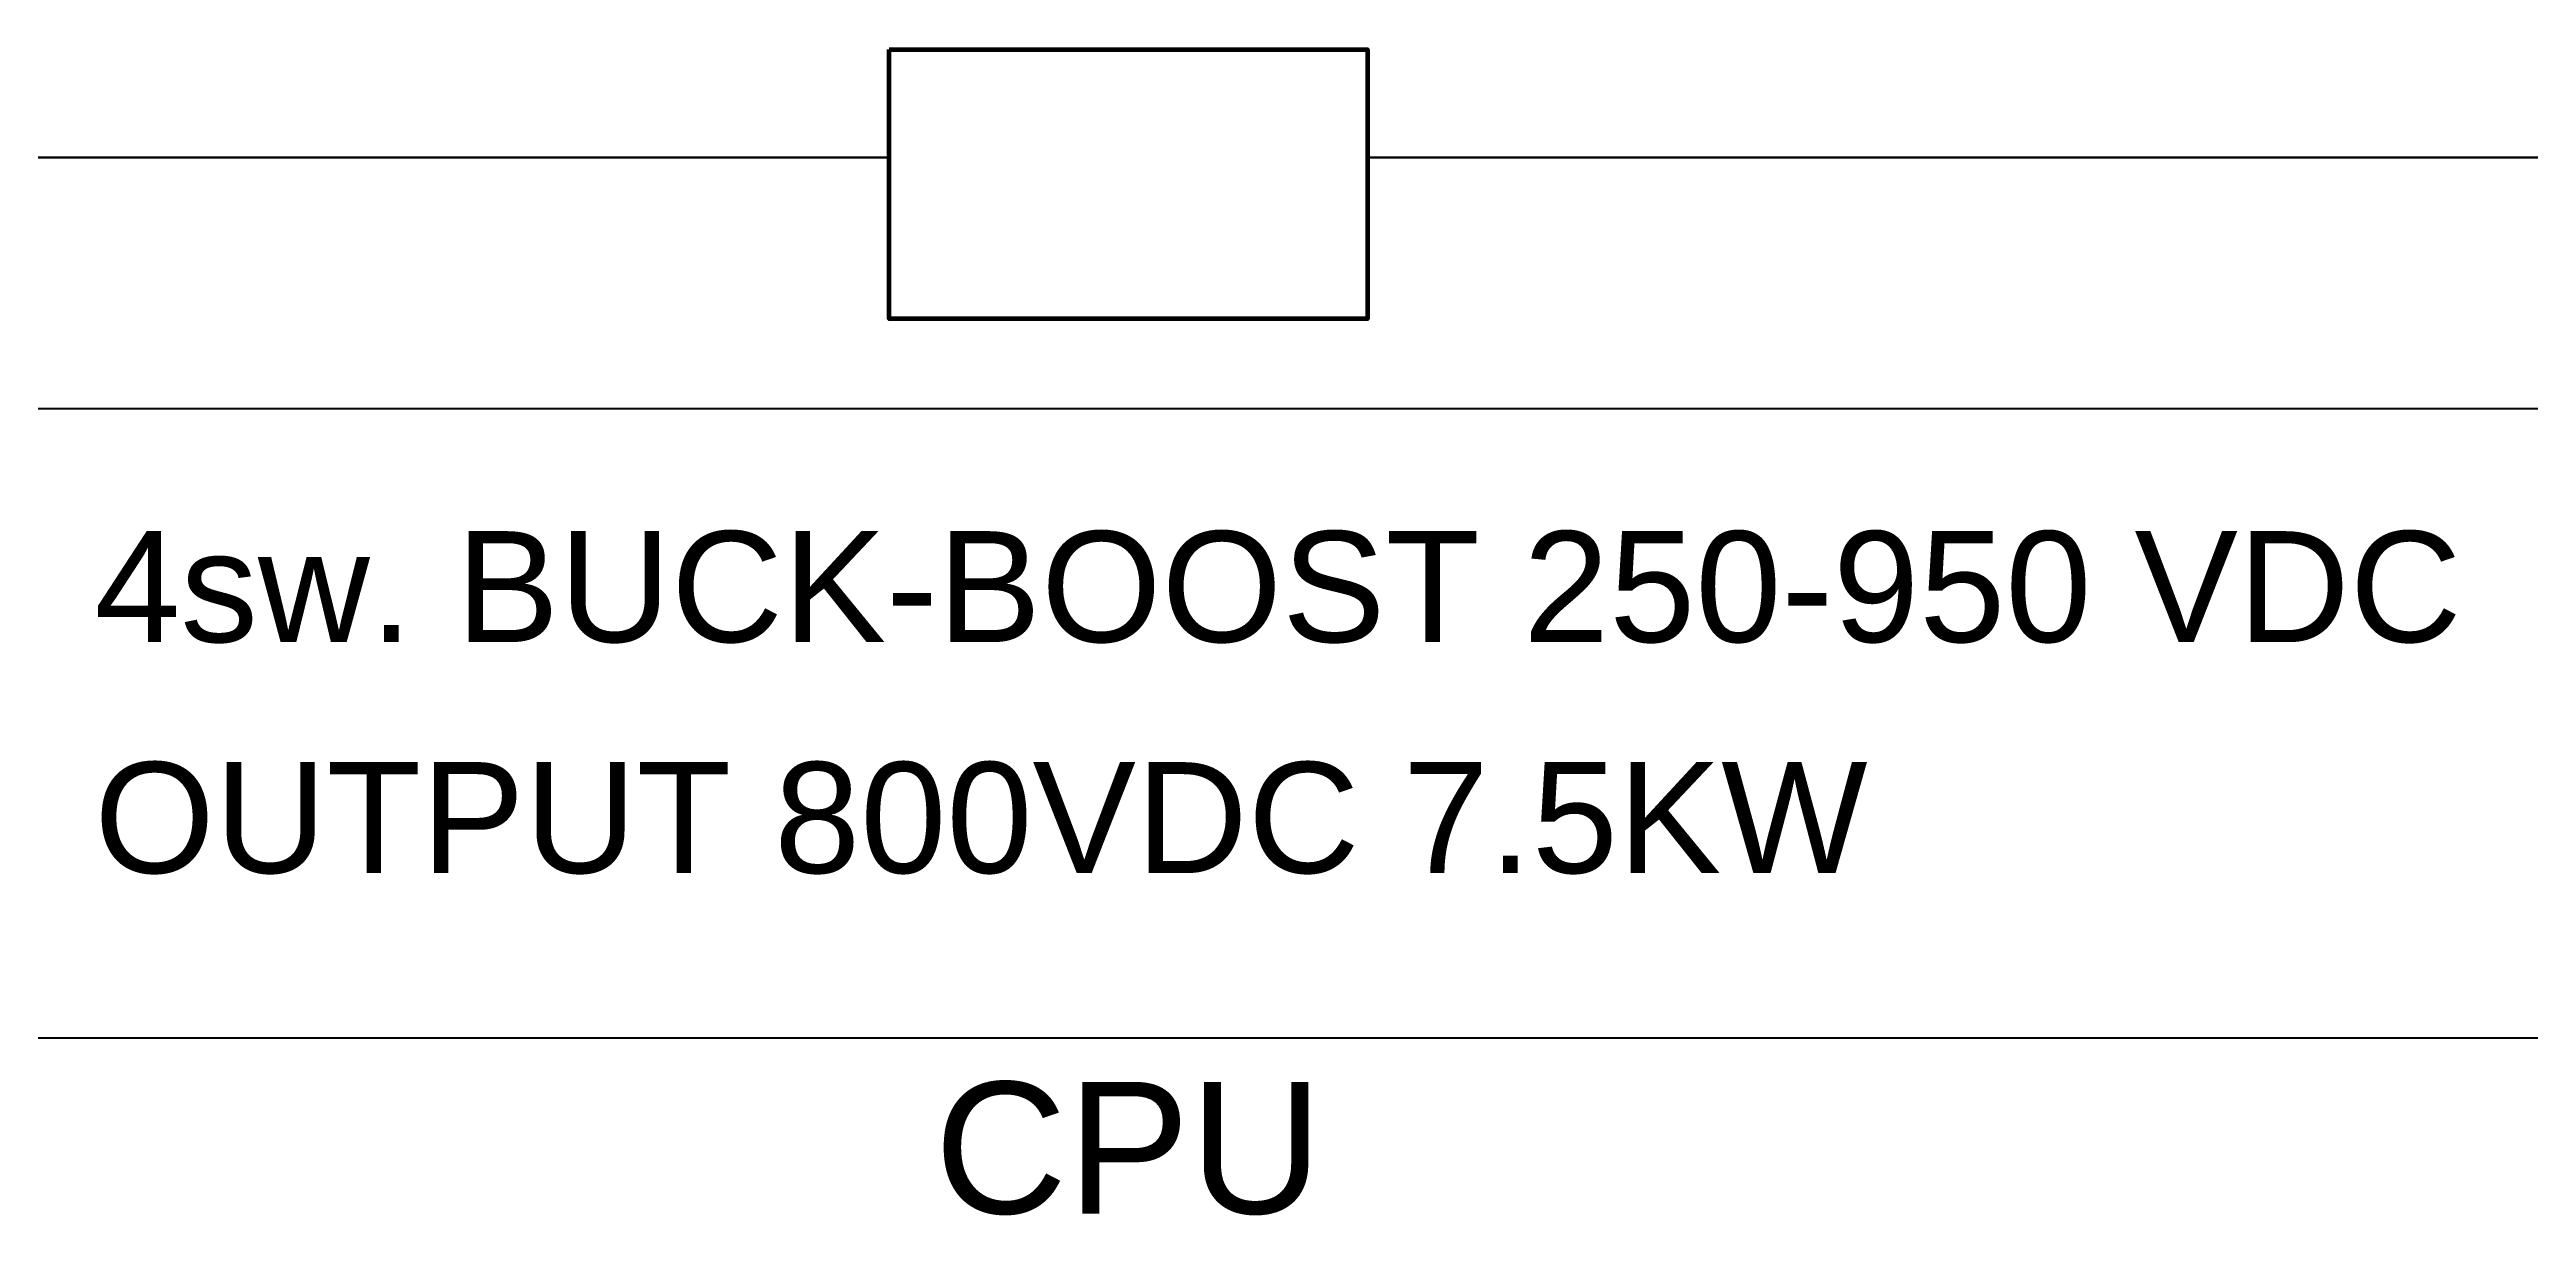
# Model space of a CAD drawing. Header units: inches. Extents: x 27 to 2311866, y 25 to 2322495.
# Drawn here: x 297436 to 408581, y 2018569 to 2070863 of the extents above; entities that cross this region are included whole.
import ezdxf

# ---------------------------------------------------------------- set-up
doc = ezdxf.new("R2010")
doc.units = ezdxf.units.IN
doc.header["$MEASUREMENT"] = 0
doc.layers.add('Слаботочка', color=4, linetype='Continuous', lineweight=30)
doc.styles.get("Standard").update_dxf_attribs({"font": 'arial.ttf'})

msp = doc.modelspace()

# ---------------------------------------------------------------- linework, layer by layer
msp.add_lwpolyline([(295268, 2026527), (295268, 2054768), (411757, 2054768), (411757, 2026527)], close=True)
at = {"layer": 'Слаботочка', "color": 4, "lineweight": 60}
msp.add_lwpolyline([(335110, 2070863), (356580, 2070863), (356580, 2058785), (335110, 2058785)], close=True, dxfattribs=at)
at = {"layer": 'Слаботочка'}
for points in [[(248286, 2064341), (248286, 2066015), (335110, 2066015)], [(356580, 2066015), (466346, 2066015), (466380, 2057530)]]:
    msp.add_lwpolyline(points, dxfattribs=at)

# ---------------------------------------------------------------- texts
for s, p in [('4sw. BUCK-BOOST 250-950 VDC ', (299445, 2044286)), ('OUTPUT 800VDC 7.5KW', (299445, 2033927))]:
    msp.add_text(s, height=4976.07).set_placement(p)
at = {"layer": 'Слаботочка', "color": 4, "insert": (337140, 2024558), "char_height": 5904.8, "attachment_point": 1}
msp.add_mtext_dynamic_manual_height_columns(' CPU', width=2806.44, gutter_width=29524, heights=[0], dxfattribs=at)

doc.saveas('drawing.dxf')
